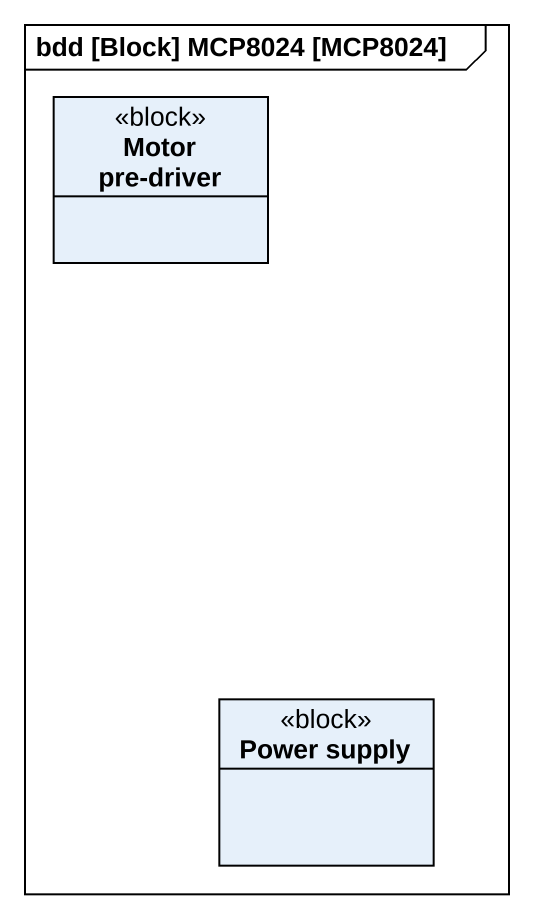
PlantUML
@startuml
mainframe bdd [Block] MCP8024 [MCP8024]
hide circle
hide empty members
class "Motor pre-driver" as Motor_pre_driver <<block>>
class "Power supply" as Power_supply <<block>>
@enduml
